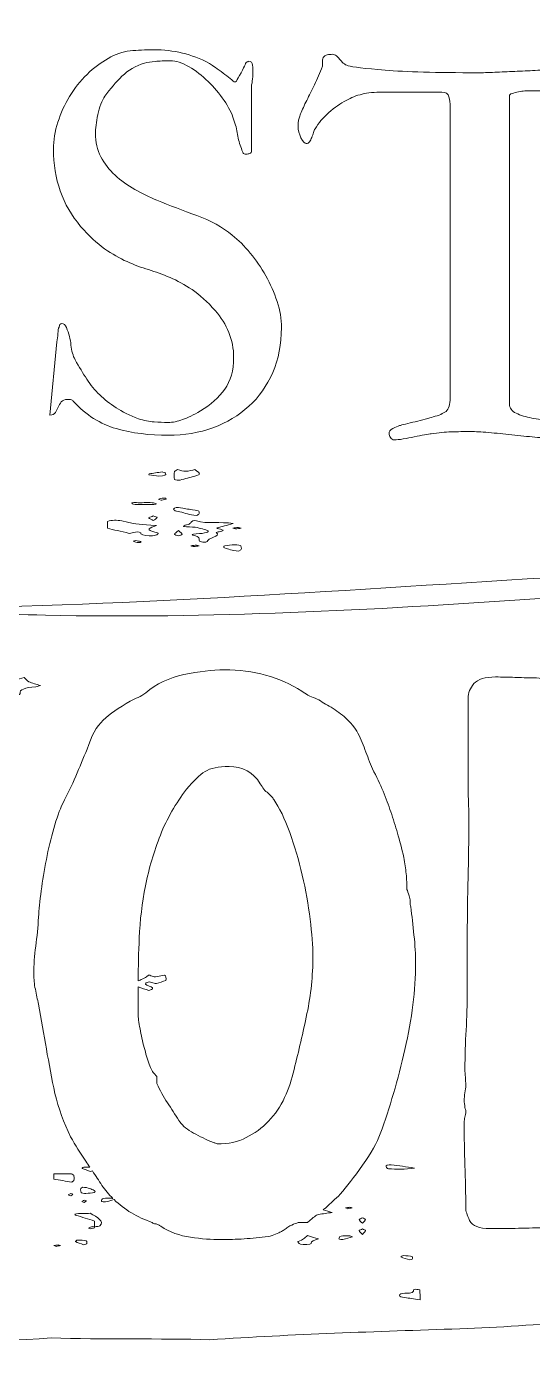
# Model space of a CAD drawing. Header units: inches. Extents: x 67 to 1013, y -929 to -151.
# Drawn here: x 360.6 to 534.1, y -929.2 to -473.8 of the extents above; entities that cross this region are included whole.
import ezdxf

# ---------------------------------------------------------------- set-up
doc = ezdxf.new("R2010")
doc.units = ezdxf.units.IN
doc.header["$MEASUREMENT"] = 0
doc.layers.add('Layer 1', color=7, linetype='Continuous')

# ---------------------------------------------------------------- blocks, each defined once
blk = doc.blocks.new('block 3')
at = {"layer": 'Layer 1', "lineweight": 0}
for points, knots in [([(959.38, -682.81), (959.43, -673.74), (946.21, -676.12), (939.21, -673.22), (931.66, -671.29), (923.33, -668.41), (915.45, -668.79), (915.45, -668.79), (914.94, -668.09), (914.94, -668.09), (913.87, -666.63), (896.57, -666.2), (893.83, -665.81), (886.38, -664.74), (879.18, -664.18), (871.72, -663.52), (855.75, -662.11), (839.87, -660.42), (823.85, -659.51), (791.88, -657.7), (759.83, -657.53), (727.82, -658.33), (663.4, -659.95), (599.22, -665.52), (535, -669.92), (479.13, -673.75), (423.09, -676.74), (367.04, -675.48), (335.16, -674.76), (303.24, -672.67), (271.34, -674.2), (239.62, -675.73), (207.16, -679.86), (175.74, -684.21), (171, -684.34), (166.68, -683.9), (161.84, -683.77), (159.66, -684.22), (154.11, -679.29), (153.57, -682.94), (150.41, -681.24), (149.19, -684.76), (145.9, -684.23), (148.69, -688.45), (143.13, -689.82), (141.93, -693.2), (143.72, -695.93), (141.43, -699.15), (141.87, -701.36), (142.49, -704.44), (144.91, -705.53), (146.02, -708.58), (149.72, -718.78), (152.89, -729.15), (156.22, -739.46), (157.54, -743.54), (158.87, -747.65), (159.3, -751.88), (159.72, -755.89), (159.33, -759.93), (158.94, -763.95), (157.63, -777.39), (156.32, -790.83), (155.01, -804.28), (153.94, -815.3), (152.88, -826.52), (155.49, -837.33), (157.62, -846.11), (162.1, -854.33), (164.23, -863.11), (166.36, -871.9), (165.66, -882.04), (158.74, -888.53), (164.14, -890.09), (165.34, -897.89), (160.62, -900.71), (165.61, -898.17), (169.93, -905.25), (169.48, -910.39), (169.04, -915.54), (168.44, -922.4), (173.86, -924.13), (184.44, -927.48), (186.77, -929.22), (199.69, -927.96), (213.35, -926.63), (227.19, -926.38), (240.8, -924.99), (260.51, -922.97), (282.47, -919.73), (302.09, -921.27), (323.7, -920.43), (347.02, -925.5), (368.99, -923.24), (386.6, -923.83), (406.47, -923.33), (423.38, -923.84), (451.93, -921.94), (480.58, -921.04), (509.18, -920.09), (536.17, -919.19), (562.94, -916.13), (590.04, -913.94), (619.29, -911.57), (648.63, -909.96), (677.99, -909.11), (706.13, -908.3), (737.46, -912.18), (765.02, -908.5), (763.83, -906.07), (739.48, -903.47), (738.42, -905.38), (741.08, -900.69), (751.24, -904.29), (756.51, -903.69), (776.97, -905.04), (800.25, -904.79), (821.57, -904.6), (836.2, -906.74), (851.76, -905.13), (866.31, -906.77), (869.71, -908.35), (874.52, -901.66), (876.98, -905.58), (880.77, -905.2), (883.37, -903.5), (886.56, -902.47), (890.73, -901.11), (892.54, -896.53), (897.35, -895.44), (903.57, -892.13), (909.75, -889.86), (910.97, -883.44), (911.09, -881.48), (911.69, -880.01), (913.34, -878.21), (911.08, -874.51), (914.25, -834.18), (916.39, -831.87), (920.39, -822.2), (928.05, -814.07), (931.72, -804.29), (935.69, -793.68), (937.95, -782.15), (941.11, -771.3), (937.66, -771.22), (937.19, -766.89), (936.22, -763.92), (934.78, -759.56), (930.29, -756.71), (927.09, -753.18), (923.9, -749.66), (922.29, -743.78), (926.29, -741.01), (928.3, -739.62), (931.13, -739.51), (933.15, -738.13), (936.99, -735.51), (935.97, -730.16), (937.57, -726.08), (939.52, -721.1), (944.56, -717.56), (946.9, -712.69), (949.63, -706.99), (949.72, -701.79), (955.01, -697), (958.47, -693.49), (959.5, -689.32), (962.95, -686.27), (960.94, -685.7), (961.81, -683.36), (959.38, -682.81)], [0, 0, 0, 0, 1, 1, 1, 2, 2, 2, 3, 3, 3, 4, 4, 4, 5, 5, 5, 6, 6, 6, 7, 7, 7, 8, 8, 8, 9, 9, 9, 10, 10, 10, 11, 11, 11, 12, 12, 12, 13, 13, 13, 14, 14, 14, 15, 15, 15, 16, 16, 16, 17, 17, 17, 18, 18, 18, 19, 19, 19, 20, 20, 20, 21, 21, 21, 22, 22, 22, 23, 23, 23, 24, 24, 24, 25, 25, 25, 26, 26, 26, 27, 27, 27, 28, 28, 28, 29, 29, 29, 30, 30, 30, 31, 31, 31, 32, 32, 32, 33, 33, 33, 34, 34, 34, 35, 35, 35, 36, 36, 36, 37, 37, 37, 38, 38, 38, 39, 39, 39, 40, 40, 40, 41, 41, 41, 42, 42, 42, 43, 43, 43, 44, 44, 44, 45, 45, 45, 46, 46, 46, 47, 47, 47, 48, 48, 48, 49, 49, 49, 50, 50, 50, 51, 51, 51, 52, 52, 52, 53, 53, 53, 54, 54, 54, 55, 55, 55, 56, 56, 56, 57, 57, 57, 57]), ([(358.38, -702.36), (358.51, -702.86), (356.6, -703.28), (355.41, -703.07), (354.14, -702.86), (353.02, -702.39), (351.77, -702.36), (348.88, -702.3), (349.07, -701.72), (349.13, -701.1), (349.16, -700.85), (349.24, -700.61), (349.3, -700.37), (350.88, -699.86), (354.75, -700.1), (354.01, -698.83), (355.8, -698.2), (357.59, -697.57), (359.72, -696.82), (360.38, -697.45), (360.56, -697.95), (361.35, -698.3), (362.44, -698.8), (363.99, -699.2), (365.34, -699.64), (364.8, -699.78), (364.32, -699.99), (363.71, -700.03), (359.92, -700.33), (358.03, -701.03), (358.38, -702.36)], [0, 0, 0, 0, 1, 1, 1, 2, 2, 2, 3, 3, 3, 4, 4, 4, 5, 5, 5, 6, 6, 6, 7, 7, 7, 8, 8, 8, 9, 9, 9, 10, 10, 10, 10]), ([(475.87, -863.98), (472.91, -868.11), (470.36, -871.42), (468.21, -873.93), (467.31, -874.83), (466.46, -875.64), (465.65, -876.35), (464.85, -877.07), (464.08, -877.79), (463.37, -878.5), (462.99, -878.81), (462.69, -879.03), (462.35, -879.3), (463.55, -879.51), (464.24, -879.93), (465.39, -880.2), (463.79, -880.45), (462.12, -880.63), (460.74, -880.95), (460.49, -881), (460.25, -881.06), (460.03, -881.1), (459.54, -881.48), (459.08, -881.83), (458.53, -882.27), (458.53, -882.27), (456.91, -883.61), (456.91, -883.61), (456.91, -883.61), (454.49, -883.61), (454.49, -883.61), (453.59, -883.61), (452.16, -884.15), (450.19, -885.23), (449.83, -885.59), (449.42, -885.9), (448.98, -886.17), (448.53, -886.44), (448.12, -886.66), (447.77, -886.84), (447.41, -887.02), (446.83, -887.29), (446.02, -887.65), (445.21, -888.01), (444.36, -888.28), (443.46, -888.46), (440.77, -888.81), (438.04, -889.08), (435.26, -889.26), (432.48, -889.44), (429.84, -889.53), (427.33, -889.53), (424.1, -889.53), (420.6, -889.26), (416.84, -888.73), (413.07, -888.19), (409.66, -886.93), (406.62, -884.96), (406.44, -884.78), (406.3, -884.69), (406.21, -884.69), (406.12, -884.69), (405.99, -884.6), (405.81, -884.42), (405.45, -884.25), (405.09, -884.15), (404.73, -884.15), (404.37, -884.15), (404.02, -883.98), (403.66, -883.61), (398.49, -881.85), (394.14, -879.23), (390.57, -875.79), (389.63, -876.08), (388.7, -876.37), (387.66, -876.62), (387.47, -876.67), (386.23, -876.45), (386.25, -876.37), (386.32, -876.03), (386.38, -875.59), (387.03, -875.41), (387.63, -875.24), (388.98, -875.34), (389.99, -875.37), (390.05, -875.37), (390.11, -875.4), (390.17, -875.41), (388.82, -874.05), (387.56, -872.58), (386.44, -870.97), (385.37, -869.27), (384.26, -867.65), (383.16, -866), (382.99, -866.05), (382.77, -866.11), (382.55, -866.18), (381.56, -865.83), (380.5, -865.49), (379.62, -865.1), (379.48, -865.04), (380.16, -864.64), (380.41, -864.64), (381.01, -864.66), (381.71, -864.67), (382.31, -864.72), (381.85, -864.04), (381.4, -863.31), (380.93, -862.64), (379.05, -859.95), (377.3, -857.17), (375.69, -854.3), (373.35, -849.46), (371.56, -844.53), (370.31, -839.5), (369.23, -834.31), (368.24, -829.2), (367.35, -824.17), (366.45, -819.16), (365.55, -814.05), (364.66, -808.84), (364.3, -807.23), (363.94, -805.53), (363.58, -803.73), (363.22, -801.94), (363.04, -800.24), (363.04, -798.62), (363.04, -795.39), (363.27, -792.17), (363.72, -788.94), (364.16, -785.71), (364.48, -782.4), (364.66, -778.99), (364.83, -776.48), (365.15, -773.48), (365.6, -769.98), (366.05, -766.48), (366.63, -762.9), (367.35, -759.22), (368.06, -755.55), (368.91, -752), (369.9, -748.59), (370.89, -745.19), (371.92, -742.32), (373, -739.99), (374.61, -736.94), (376.09, -733.85), (377.43, -730.71), (378.78, -727.58), (380.08, -724.48), (381.33, -721.43), (382.77, -716.95), (384.6, -713.63), (386.85, -711.48), (389.09, -709.33), (392.18, -707.17), (396.13, -705.02), (397.02, -704.48), (397.92, -704.04), (398.82, -703.68), (399.71, -703.32), (400.61, -702.78), (401.51, -702.06), (405.09, -699.02), (409.44, -696.95), (414.55, -695.88), (419.66, -694.8), (424.27, -694.26), (428.4, -694.26), (438.44, -694.26), (447.32, -696.68), (455.03, -701.53), (456.28, -702.6), (457.81, -703.41), (459.6, -703.95), (460.5, -704.31), (461.3, -704.75), (462.02, -705.29), (462.74, -705.83), (463.54, -706.28), (464.44, -706.64), (466.23, -707.71), (467.94, -708.92), (469.55, -710.27), (471.17, -711.61), (472.6, -713.27), (473.86, -715.24), (474.93, -717.22), (475.87, -719.32), (476.68, -721.57), (477.49, -723.81), (478.34, -726), (479.24, -728.15), (480.67, -730.84), (481.88, -733.4), (482.87, -735.82), (483.85, -738.24), (484.75, -740.62), (485.56, -742.95), (486.36, -745.28), (487.12, -747.7), (487.84, -750.21), (488.56, -752.72), (489.28, -755.5), (489.99, -758.55), (490.35, -760.52), (490.62, -762.4), (490.8, -764.19), (490.98, -765.99), (491.07, -767.78), (491.07, -769.57), (491.25, -769.94), (491.52, -770.65), (491.88, -771.73), (492.05, -772.26), (492.15, -772.89), (492.15, -773.61), (492.15, -774.33), (492.23, -774.95), (492.42, -775.49), (492.77, -778.54), (493.13, -781.77), (493.49, -785.17), (493.85, -788.58), (494.03, -791.81), (494.03, -794.86), (494.03, -804), (492.82, -813.82), (490.4, -824.31), (487.98, -834.8), (485.15, -844.44), (481.93, -853.22), (480.85, -856.27), (478.83, -859.86), (475.87, -863.98)], [0, 0, 0, 0, 1, 1, 1, 2, 2, 2, 3, 3, 3, 4, 4, 4, 5, 5, 5, 6, 6, 6, 7, 7, 7, 8, 8, 8, 9, 9, 9, 10, 10, 10, 11, 11, 11, 12, 12, 12, 13, 13, 13, 14, 14, 14, 15, 15, 15, 16, 16, 16, 17, 17, 17, 18, 18, 18, 19, 19, 19, 20, 20, 20, 21, 21, 21, 22, 22, 22, 23, 23, 23, 24, 24, 24, 25, 25, 25, 26, 26, 26, 27, 27, 27, 28, 28, 28, 29, 29, 29, 30, 30, 30, 31, 31, 31, 32, 32, 32, 33, 33, 33, 34, 34, 34, 35, 35, 35, 36, 36, 36, 37, 37, 37, 38, 38, 38, 39, 39, 39, 40, 40, 40, 41, 41, 41, 42, 42, 42, 43, 43, 43, 44, 44, 44, 45, 45, 45, 46, 46, 46, 47, 47, 47, 48, 48, 48, 49, 49, 49, 50, 50, 50, 51, 51, 51, 52, 52, 52, 53, 53, 53, 54, 54, 54, 55, 55, 55, 56, 56, 56, 57, 57, 57, 58, 58, 58, 59, 59, 59, 60, 60, 60, 61, 61, 61, 62, 62, 62, 63, 63, 63, 64, 64, 64, 65, 65, 65, 66, 66, 66, 67, 67, 67, 68, 68, 68, 69, 69, 69, 70, 70, 70, 71, 71, 71, 72, 72, 72, 73, 73, 73, 74, 74, 74, 75, 75, 75, 76, 76, 76, 77, 77, 77, 78, 78, 78, 78]), ([(615.6, -884.69), (613.8, -885.77), (611.56, -886.3), (608.87, -886.3), (608.87, -886.3), (590.05, -886.3), (590.05, -886.3), (586.82, -886.3), (584.53, -885.68), (583.19, -884.42), (581.84, -883.17), (580.81, -881.82), (580.09, -880.39), (578.48, -877.16), (577.09, -873.89), (575.93, -870.57), (574.76, -867.25), (573.46, -863.89), (572.03, -860.48), (569.16, -852.95), (566.2, -845.47), (563.15, -838.03), (560.1, -830.59), (557.05, -823.1), (554.01, -815.57), (552.75, -812.52), (551.67, -809.56), (550.78, -806.69), (549.88, -803.83), (548.98, -800.87), (548.09, -797.82), (547.91, -799.79), (547.82, -801.85), (547.82, -804), (547.82, -804), (547.82, -810.19), (547.82, -810.19), (547.82, -819.33), (547.69, -828.52), (547.42, -837.76), (547.15, -846.99), (547.01, -856.18), (547.01, -865.33), (547.01, -865.33), (547.01, -868.15), (547.01, -868.15), (547.01, -869.14), (547.1, -870.17), (547.28, -871.24), (547.46, -872.68), (547.73, -874.02), (548.09, -875.28), (548.45, -876.53), (548.63, -877.88), (548.63, -879.31), (548.63, -880.75), (548.26, -881.87), (547.55, -882.67), (546.83, -883.48), (545.98, -884.11), (545, -884.56), (544.01, -885.01), (542.98, -885.27), (541.9, -885.36), (540.83, -885.45), (539.93, -885.5), (539.21, -885.5), (535.81, -885.5), (532.53, -885.54), (529.4, -885.63), (526.26, -885.72), (522.98, -885.77), (519.58, -885.77), (515.81, -885.77), (513.48, -884.83), (512.58, -882.94), (511.68, -881.06), (511.24, -879.67), (511.24, -878.77), (511.24, -873.76), (511.15, -868.87), (510.97, -864.12), (510.79, -859.37), (510.7, -854.48), (510.7, -849.46), (510.7, -848.74), (510.79, -848.11), (510.97, -847.57), (511.15, -847.04), (511.24, -846.32), (511.24, -845.42), (511.24, -845.07), (511.15, -844.71), (510.97, -844.35), (510.97, -843.99), (510.92, -843.59), (510.84, -843.14), (510.75, -842.69), (510.7, -842.29), (510.7, -841.93), (510.7, -841.03), (510.79, -840.14), (510.97, -839.24), (511.15, -838.34), (511.24, -837.45), (511.24, -836.55), (511.24, -835.65), (511.19, -834.76), (511.11, -833.86), (511.01, -832.96), (510.97, -832.07), (510.97, -831.17), (510.97, -826.51), (511.11, -822.02), (511.38, -817.72), (511.64, -813.42), (511.78, -808.94), (511.78, -804.27), (511.78, -804.27), (511.78, -784.9), (511.78, -784.9), (511.78, -778.45), (511.87, -771.99), (512.05, -765.54), (512.22, -759.08), (512.32, -752.63), (512.32, -746.17), (512.32, -743.85), (512.27, -741.56), (512.18, -739.32), (512.09, -737.08), (512.05, -734.79), (512.05, -732.46), (512.05, -732.46), (512.05, -703.95), (512.05, -703.95), (512.05, -702.16), (512.72, -700.5), (514.07, -698.97), (515.41, -697.45), (517.87, -696.68), (521.46, -696.68), (523.79, -696.68), (525.99, -696.73), (528.05, -696.82), (530.11, -696.91), (532.31, -696.95), (534.64, -696.95), (536.97, -696.95), (539.7, -697.58), (542.84, -698.84), (545.98, -700.09), (547.99, -701.98), (548.89, -704.48), (549.07, -704.85), (549.25, -705.21), (549.43, -705.56), (549.61, -705.92), (549.79, -706.37), (549.97, -706.91), (550.33, -707.81), (550.68, -708.75), (551.05, -709.73), (551.41, -710.72), (551.76, -711.75), (552.12, -712.82), (552.84, -714.8), (553.47, -716.77), (554.01, -718.74), (554.54, -720.72), (554.99, -722.15), (555.35, -723.04), (555.35, -723.04), (559.12, -734.61), (559.12, -734.61), (559.83, -735.33), (560.37, -736.22), (560.73, -737.3), (561.81, -740.35), (562.83, -743.31), (563.82, -746.17), (564.81, -749.05), (565.84, -752), (566.92, -755.05), (568.89, -760.61), (570.99, -766.12), (573.24, -771.59), (575.48, -777.06), (577.49, -782.67), (579.29, -788.4), (579.65, -789.3), (580.05, -790.38), (580.5, -791.63), (580.94, -792.89), (581.35, -794.23), (581.71, -795.66), (581.71, -795.66), (581.71, -703.14), (581.71, -703.14), (581.71, -700.81), (582.69, -699.24), (584.67, -698.43), (586.64, -697.63), (588.61, -697.22), (590.58, -697.22), (590.58, -697.22), (605.38, -697.22), (605.38, -697.22), (609.5, -697.22), (612.46, -698.08), (614.25, -699.78), (616.04, -701.49), (616.94, -703.68), (616.94, -706.37), (616.94, -718.92), (617.12, -731.38), (617.48, -743.75), (617.84, -756.13), (618.02, -768.68), (618.02, -781.41), (618.02, -781.41), (618.02, -801.04), (618.02, -801.04), (618.02, -803.56), (617.88, -806.11), (617.62, -808.71), (617.35, -811.31), (617.12, -813.87), (616.94, -816.37), (616.58, -823.55), (616.4, -830.68), (616.4, -837.76), (616.4, -837.76), (616.4, -859.14), (616.4, -859.14), (616.4, -865.42), (616.94, -871.51), (618.02, -877.43), (618.02, -877.79), (618.06, -878.15), (618.15, -878.5), (618.24, -878.87), (618.29, -879.22), (618.29, -879.58), (618.29, -881.91), (617.39, -883.61), (615.6, -884.69)], [0, 0, 0, 0, 1, 1, 1, 2, 2, 2, 3, 3, 3, 4, 4, 4, 5, 5, 5, 6, 6, 6, 7, 7, 7, 8, 8, 8, 9, 9, 9, 10, 10, 10, 11, 11, 11, 12, 12, 12, 13, 13, 13, 14, 14, 14, 15, 15, 15, 16, 16, 16, 17, 17, 17, 18, 18, 18, 19, 19, 19, 20, 20, 20, 21, 21, 21, 22, 22, 22, 23, 23, 23, 24, 24, 24, 25, 25, 25, 26, 26, 26, 27, 27, 27, 28, 28, 28, 29, 29, 29, 30, 30, 30, 31, 31, 31, 32, 32, 32, 33, 33, 33, 34, 34, 34, 35, 35, 35, 36, 36, 36, 37, 37, 37, 38, 38, 38, 39, 39, 39, 40, 40, 40, 41, 41, 41, 42, 42, 42, 43, 43, 43, 44, 44, 44, 45, 45, 45, 46, 46, 46, 47, 47, 47, 48, 48, 48, 49, 49, 49, 50, 50, 50, 51, 51, 51, 52, 52, 52, 53, 53, 53, 54, 54, 54, 55, 55, 55, 56, 56, 56, 57, 57, 57, 58, 58, 58, 59, 59, 59, 60, 60, 60, 61, 61, 61, 62, 62, 62, 63, 63, 63, 64, 64, 64, 65, 65, 65, 66, 66, 66, 67, 67, 67, 68, 68, 68, 69, 69, 69, 70, 70, 70, 71, 71, 71, 72, 72, 72, 73, 73, 73, 74, 74, 74, 75, 75, 75, 76, 76, 76, 77, 77, 77, 78, 78, 78, 79, 79, 79, 80, 80, 80, 81, 81, 81, 82, 82, 82, 82]), ([(483.94, -864.61), (483.62, -864.14), (484.73, -863.8), (485.68, -863.89), (488.31, -864.15), (490.79, -864.57), (493.67, -864.98), (490.44, -865.55), (487.56, -865.45), (484.71, -865.22), (484.31, -865.19), (484.1, -864.83), (483.94, -864.61)], [0, 0, 0, 0, 1, 1, 1, 2, 2, 2, 3, 3, 3, 4, 4, 4, 4]), ([(376.13, -869.81), (374.03, -869.48), (371.93, -869.14), (369.88, -868.81), (369.88, -868.81), (369.88, -866.96), (369.88, -866.96), (369.88, -866.96), (375.99, -866.96), (375.99, -866.96), (376.32, -867.22), (376.85, -867.44), (376.82, -867.64), (376.68, -868.35), (377.47, -869.1), (376.13, -869.81)], [0, 0, 0, 0, 1, 1, 1, 2, 2, 2, 3, 3, 3, 4, 4, 4, 5, 5, 5, 5]), ([(375.7, -874.49), (375.44, -874.4), (375.18, -874.32), (374.87, -874.22), (375.14, -874.06), (375.42, -873.89), (375.7, -873.73), (375.96, -873.81), (376.47, -873.92), (376.43, -873.98), (376.3, -874.16), (375.96, -874.32), (375.7, -874.49)], [0, 0, 0, 0, 1, 1, 1, 2, 2, 2, 3, 3, 3, 4, 4, 4, 4]), ([(380.91, -873.7), (380.38, -873.72), (379.27, -873.46), (379.27, -873.33), (379.28, -872.75), (378.71, -872.13), (379.74, -871.55), (381.88, -871.67), (382.65, -872.24), (383.79, -872.64), (384.16, -872.77), (384.14, -873.23), (383.76, -873.33), (383.01, -873.54), (381.91, -873.67), (380.91, -873.7)], [0, 0, 0, 0, 1, 1, 1, 2, 2, 2, 3, 3, 3, 4, 4, 4, 5, 5, 5, 5]), ([(381.08, -876.26), (380.96, -876.43), (380.61, -876.6), (380.35, -876.77), (380.1, -876.68), (379.84, -876.6), (379.53, -876.49), (379.79, -876.34), (380.07, -876.17), (380.35, -876.01), (380.61, -876.09), (381.12, -876.19), (381.08, -876.26)], [0, 0, 0, 0, 1, 1, 1, 2, 2, 2, 3, 3, 3, 4, 4, 4, 4]), ([(469.96, -878.66), (470.48, -878.58), (470.97, -878.47), (471.52, -878.43), (471.71, -878.41), (472.03, -878.58), (472.29, -878.66), (471.78, -878.75), (471.28, -878.85), (470.79, -878.93), (470.48, -878.83), (470.22, -878.75), (469.96, -878.66)], [0, 0, 0, 0, 1, 1, 1, 2, 2, 2, 3, 3, 3, 4, 4, 4, 4]), ([(385.74, -884.85), (385.59, -884.99), (384.5, -885.03), (383.85, -885.12), (383.84, -884.49), (383.84, -883.87), (383.84, -883.16), (381.79, -882.51), (379.59, -881.81), (377.41, -881.11), (377.23, -881.05), (377.22, -880.94), (377.13, -880.84), (378.67, -880.25), (380.78, -880.77), (382.4, -880.5), (384.78, -881.9), (387.5, -883.2), (385.74, -884.85)], [0, 0, 0, 0, 1, 1, 1, 2, 2, 2, 3, 3, 3, 4, 4, 4, 5, 5, 5, 6, 6, 6, 6]), ([(475.78, -883.94), (475.2, -883.3), (474.72, -882.98), (474.69, -882.65), (474.67, -882.47), (475.39, -882.27), (475.78, -882.08), (476.17, -882.27), (476.89, -882.47), (476.87, -882.65), (476.84, -882.98), (476.36, -883.3), (475.78, -883.94)], [0, 0, 0, 0, 1, 1, 1, 2, 2, 2, 3, 3, 3, 4, 4, 4, 4]), ([(383.82, -885.45), (383.46, -885.59), (382.94, -885.69), (382.49, -885.81), (382.22, -885.73), (381.73, -885.6), (381.77, -885.57), (382.05, -885.41), (382.39, -885.25), (382.83, -885.13), (383.04, -885.07), (383.63, -885.07), (383.81, -885.13), (383.98, -885.19), (383.98, -885.38), (383.82, -885.45)], [0, 0, 0, 0, 1, 1, 1, 2, 2, 2, 3, 3, 3, 4, 4, 4, 5, 5, 5, 5]), ([(458.19, -890.81), (458.22, -891.19), (455.5, -891.39), (454.54, -891.05), (453.91, -890.83), (453.41, -890.21), (453.76, -890.12), (455.53, -889.63), (455.89, -888.93), (456.93, -888.1), (458.53, -888.61), (459.6, -888.95), (460.69, -889.3), (459.24, -889.7), (458.13, -890.09), (458.19, -890.81)], [0, 0, 0, 0, 1, 1, 1, 2, 2, 2, 3, 3, 3, 4, 4, 4, 5, 5, 5, 5]), ([(475.78, -887.73), (475.2, -887.1), (474.72, -886.78), (474.69, -886.45), (474.67, -886.26), (475.39, -886.07), (475.78, -885.88), (476.17, -886.07), (476.89, -886.26), (476.87, -886.45), (476.84, -886.78), (476.36, -887.1), (475.78, -887.73)], [0, 0, 0, 0, 1, 1, 1, 2, 2, 2, 3, 3, 3, 4, 4, 4, 4]), ([(370.71, -891.84), (370.4, -891.74), (370.14, -891.65), (369.88, -891.57), (370.4, -891.49), (370.9, -891.37), (371.44, -891.33), (371.63, -891.32), (371.95, -891.49), (372.21, -891.57), (371.7, -891.66), (371.2, -891.75), (370.71, -891.84)], [0, 0, 0, 0, 1, 1, 1, 2, 2, 2, 3, 3, 3, 4, 4, 4, 4]), ([(381.19, -890.9), (381.18, -890.99), (380.7, -891.08), (380.1, -891.27), (379.16, -890.91), (378.14, -890.57), (377.34, -890.17), (377.17, -890.09), (377.81, -889.69), (378.02, -889.7), (379.05, -889.72), (380.41, -889.73), (380.98, -889.94), (381.5, -890.13), (381.24, -890.57), (381.19, -890.9)], [0, 0, 0, 0, 1, 1, 1, 2, 2, 2, 3, 3, 3, 4, 4, 4, 5, 5, 5, 5]), ([(469.12, -889.53), (468.93, -889.58), (467.69, -889.36), (467.71, -889.27), (467.78, -888.94), (467.84, -888.5), (468.49, -888.32), (469.09, -888.15), (470.44, -888.25), (471.45, -888.27), (471.73, -888.28), (471.98, -888.43), (472.42, -888.58), (471.33, -888.9), (470.3, -889.25), (469.12, -889.53)], [0, 0, 0, 0, 1, 1, 1, 2, 2, 2, 3, 3, 3, 4, 4, 4, 5, 5, 5, 5]), ([(492.83, -896.25), (492.8, -896.34), (492.33, -896.42), (492.07, -896.51), (491.02, -896.16), (489.92, -895.83), (488.97, -895.46), (488.85, -895.41), (489.58, -895.01), (489.86, -895.01), (490.88, -895.04), (492.25, -895.07), (492.78, -895.28), (493.27, -895.48), (492.92, -895.92), (492.83, -896.25)], [0, 0, 0, 0, 1, 1, 1, 2, 2, 2, 3, 3, 3, 4, 4, 4, 5, 5, 5, 5]), ([(495.56, -910.13), (493.33, -909.82), (491.83, -909.61), (490.31, -909.42), (489.2, -909.28), (488.53, -909.1), (488.52, -908.64), (488.52, -908.17), (489.23, -907.91), (490.37, -907.91), (493.05, -907.93), (493.46, -907.46), (493.27, -906.75), (493.25, -906.67), (493.86, -906.49), (494.02, -906.51), (494.57, -906.57), (495.48, -906.69), (495.5, -906.79), (495.6, -907.88), (495.56, -908.96), (495.56, -910.13)], [0, 0, 0, 0, 1, 1, 1, 2, 2, 2, 3, 3, 3, 4, 4, 4, 5, 5, 5, 6, 6, 6, 7, 7, 7, 7])]:
    blk.add_open_spline(points, degree=3, knots=knots, dxfattribs=at)
blk = doc.blocks.new('block 4')
at = {"layer": 'Layer 1', "lineweight": 0}
for points, knots in [([(1012.5, -629.96), (1011.78, -626.87), (1009, -625.78), (1007.72, -622.73), (1003.47, -612.53), (999.82, -602.16), (995.98, -591.85), (994.46, -587.78), (992.94, -583.67), (992.43, -579.44), (991.95, -575.42), (992.4, -571.38), (992.85, -567.37), (994.36, -553.92), (995.87, -540.48), (997.38, -527.04), (998.61, -516.02), (999.83, -504.79), (996.82, -493.98), (994.38, -485.2), (989.21, -476.99), (986.76, -468.2), (984.31, -459.42), (985.12, -449.28), (993.08, -442.78), (986.86, -441.22), (985.48, -433.43), (990.93, -430.6), (985.17, -433.14), (980.2, -426.06), (980.72, -420.92), (981.23, -415.78), (981.92, -408.91), (975.68, -407.18), (963.5, -403.83), (960.82, -402.1), (945.95, -403.35), (930.23, -404.68), (914.3, -404.93), (898.63, -406.33), (898.4, -406.35), (898.15, -406.37), (897.92, -406.39), (898.18, -406.67), (898.19, -406.97), (897.77, -407.33), (897.53, -407.53), (896.61, -407.88), (896.32, -407.86), (890.79, -407.46), (893.08, -409.38), (890.63, -409.31), (888.2, -409.24), (889.18, -408.28), (889.28, -407.71), (889.32, -407.45), (890, -407.26), (890.69, -407.06), (870.16, -409.03), (848.07, -411.4), (828.09, -410.04), (803.21, -410.88), (776.37, -405.82), (751.09, -408.07), (730.82, -407.48), (707.94, -407.98), (688.48, -407.47), (655.62, -409.38), (622.65, -410.27), (589.72, -411.23), (558.66, -412.13), (527.84, -415.18), (496.66, -417.37), (462.99, -419.74), (429.22, -421.35), (395.43, -422.2), (363.04, -423.02), (326.98, -419.13), (295.25, -422.81), (296.63, -425.24), (324.65, -427.84), (325.87, -425.93), (322.81, -430.62), (311.11, -427.02), (305.05, -427.63), (281.5, -426.27), (254.71, -426.52), (230.16, -426.72), (213.32, -424.58), (195.42, -426.19), (178.66, -424.55), (174.75, -422.97), (169.22, -429.65), (166.38, -425.74), (162.03, -426.11), (159.04, -427.81), (155.36, -428.85), (150.56, -430.2), (148.48, -434.78), (142.94, -435.87), (135.78, -439.18), (128.67, -441.45), (127.27, -447.88), (127.13, -449.83), (126.44, -451.3), (124.54, -453.11), (127.14, -456.8), (123.5, -497.14), (121.03, -499.45), (116.43, -509.11), (107.6, -517.24), (103.39, -527.02), (98.81, -537.63), (96.21, -549.16), (92.57, -560.02), (96.55, -560.09), (97.08, -564.42), (98.21, -567.4), (99.86, -571.75), (105.03, -574.61), (108.71, -578.13), (112.39, -581.65), (114.24, -587.53), (109.63, -590.3), (107.32, -591.69), (104.06, -591.81), (101.74, -593.18), (97.32, -595.8), (98.49, -601.15), (96.65, -605.23), (94.41, -610.21), (88.61, -613.75), (85.91, -618.62), (82.76, -624.32), (82.66, -629.52), (76.58, -634.31), (72.6, -637.82), (71.41, -641.99), (67.43, -645.04), (69.76, -645.61), (68.74, -647.95), (71.54, -648.5), (71.49, -657.58), (86.7, -655.19), (94.76, -658.1), (103.45, -660.02), (113.04, -662.9), (122.11, -662.52), (122.11, -662.52), (122.7, -663.22), (122.7, -663.22), (123.92, -664.68), (143.84, -665.11), (146.99, -665.5), (155.57, -666.57), (163.86, -667.13), (172.44, -667.79), (190.82, -669.2), (209.1, -670.89), (227.54, -671.8), (264.33, -673.61), (301.23, -673.78), (338.08, -672.98), (412.22, -671.37), (486.09, -665.79), (560.01, -661.39), (624.31, -657.56), (688.81, -654.57), (753.33, -655.83), (790.03, -656.55), (826.77, -658.64), (863.48, -657.11), (899.99, -655.58), (937.35, -651.45), (973.52, -647.1), (978.97, -646.97), (983.95, -647.41), (989.51, -647.54), (992.02, -647.09), (998.41, -652.03), (999.03, -648.37), (1002.67, -650.07), (1004.08, -646.55), (1007.87, -647.08), (1004.65, -642.86), (1011.05, -641.49), (1012.43, -638.11), (1010.37, -635.39), (1013.01, -632.17), (1012.5, -629.96)], [0, 0, 0, 0, 1, 1, 1, 2, 2, 2, 3, 3, 3, 4, 4, 4, 5, 5, 5, 6, 6, 6, 7, 7, 7, 8, 8, 8, 9, 9, 9, 10, 10, 10, 11, 11, 11, 12, 12, 12, 13, 13, 13, 14, 14, 14, 15, 15, 15, 16, 16, 16, 17, 17, 17, 18, 18, 18, 19, 19, 19, 20, 20, 20, 21, 21, 21, 22, 22, 22, 23, 23, 23, 24, 24, 24, 25, 25, 25, 26, 26, 26, 27, 27, 27, 28, 28, 28, 29, 29, 29, 30, 30, 30, 31, 31, 31, 32, 32, 32, 33, 33, 33, 34, 34, 34, 35, 35, 35, 36, 36, 36, 37, 37, 37, 38, 38, 38, 39, 39, 39, 40, 40, 40, 41, 41, 41, 42, 42, 42, 43, 43, 43, 44, 44, 44, 45, 45, 45, 46, 46, 46, 47, 47, 47, 48, 48, 48, 49, 49, 49, 50, 50, 50, 51, 51, 51, 52, 52, 52, 53, 53, 53, 54, 54, 54, 55, 55, 55, 56, 56, 56, 57, 57, 57, 58, 58, 58, 59, 59, 59, 60, 60, 60, 61, 61, 61, 62, 62, 62, 63, 63, 63, 63]), ([(445.03, -592.32), (443.03, -596.89), (440.3, -600.75), (436.83, -603.91), (433.36, -607.06), (429.26, -609.51), (424.53, -611.24), (419.8, -612.98), (414.69, -613.84), (409.23, -613.84), (402.71, -613.84), (396.74, -613.08), (391.33, -611.56), (385.92, -610.03), (381, -606.91), (376.59, -602.17), (376.38, -601.86), (376.06, -601.68), (375.64, -601.62), (375.22, -601.57), (374.9, -601.54), (374.7, -601.54), (373.64, -601.54), (372.91, -601.83), (372.49, -602.41), (372.07, -602.99), (371.7, -603.59), (371.38, -604.22), (371.07, -604.85), (370.75, -605.46), (370.44, -606.04), (370.12, -606.62), (369.49, -606.91), (368.55, -606.91), (368.55, -606.91), (370.91, -581.83), (370.91, -581.83), (371.12, -580.99), (371.25, -580.05), (371.31, -578.99), (371.36, -577.94), (371.49, -577.21), (371.7, -576.78), (371.8, -575.94), (372.12, -575.52), (372.64, -575.52), (373.38, -575.52), (373.91, -576), (374.22, -576.94), (375.06, -578.94), (375.59, -580.94), (375.8, -582.94), (376.01, -584.93), (376.48, -586.62), (377.22, -587.98), (378.58, -590.4), (379.92, -592.61), (381.24, -594.6), (382.55, -596.6), (384.02, -598.39), (385.65, -599.97), (387.28, -601.54), (389.15, -603.02), (391.25, -604.38), (393.35, -605.75), (395.93, -607.01), (398.98, -608.17), (400.87, -608.8), (402.66, -609.17), (404.34, -609.27), (406.02, -609.38), (407.6, -609.43), (409.07, -609.43), (410.75, -609.43), (412.44, -609.11), (414.12, -608.48), (415.8, -607.85), (417.85, -606.85), (420.27, -605.49), (423.74, -603.38), (426.5, -600.91), (428.55, -598.07), (430.6, -595.24), (431.62, -591.61), (431.62, -587.19), (431.62, -584.14), (431.07, -581.28), (429.97, -578.6), (428.86, -575.92), (427.31, -573.42), (425.31, -571.11), (422.58, -568.06), (419.93, -565.67), (417.35, -563.93), (414.77, -562.2), (412.25, -560.81), (409.78, -559.75), (407.31, -558.7), (404.87, -557.81), (402.45, -557.07), (400.03, -556.34), (397.56, -555.42), (395.04, -554.31), (392.51, -553.21), (389.94, -551.74), (387.31, -549.9), (384.68, -548.06), (381.95, -545.51), (379.11, -542.25), (372.91, -534.89), (369.81, -526.06), (369.81, -515.76), (369.81, -512.71), (370.3, -509.63), (371.31, -506.53), (372.3, -503.43), (373.64, -500.49), (375.33, -497.7), (377.01, -494.92), (379.01, -492.39), (381.32, -490.13), (383.63, -487.87), (386.05, -486.06), (388.57, -484.69), (390.99, -483.22), (393.49, -482.35), (396.06, -482.09), (398.64, -481.83), (401.35, -481.69), (404.18, -481.69), (411.02, -481.69), (417.32, -483.22), (423.11, -486.27), (423.63, -486.58), (424.82, -487.4), (426.66, -488.71), (428.49, -490.03), (430.1, -491.26), (431.46, -492.42), (431.67, -492.63), (431.89, -492.73), (432.1, -492.73), (432.2, -492.73), (432.36, -492.63), (432.57, -492.42), (432.88, -491.89), (433.41, -490.95), (434.15, -489.58), (434.88, -488.21), (435.35, -487.32), (435.56, -486.9), (435.77, -486.16), (436.09, -485.79), (436.51, -485.79), (436.51, -485.69), (436.61, -485.64), (436.83, -485.64), (437.56, -485.64), (437.98, -486.09), (438.09, -486.98), (438.19, -487.87), (438.25, -488.58), (438.25, -489.11), (438.25, -489.11), (438.25, -489.74), (438.25, -489.74), (438.25, -489.95), (438.19, -490.6), (438.09, -491.71), (437.98, -492.81), (437.88, -493.47), (437.77, -493.68), (437.77, -493.68), (437.77, -516.23), (437.77, -516.23), (437.77, -516.76), (437.56, -517.1), (437.14, -517.26), (436.72, -517.41), (436.35, -517.49), (436.04, -517.49), (435.41, -517.49), (435.01, -517.36), (434.86, -517.1), (434.7, -516.84), (434.51, -516.34), (434.3, -515.6), (433.67, -514.02), (433.22, -512.39), (432.96, -510.71), (432.7, -509.03), (432.25, -507.3), (431.62, -505.51), (430.99, -503.51), (429.89, -501.36), (428.31, -499.04), (426.74, -496.73), (424.92, -494.57), (422.87, -492.58), (420.82, -490.58), (418.64, -488.9), (416.33, -487.53), (414.01, -486.16), (411.86, -485.48), (409.86, -485.48), (407.86, -485.48), (406.15, -485.56), (404.74, -485.72), (403.32, -485.87), (402.08, -486.06), (401.03, -486.27), (397.98, -487.21), (395.41, -488.71), (393.3, -490.76), (391.2, -492.81), (389.25, -495.1), (387.47, -497.62), (386.94, -498.36), (386.47, -499.28), (386.05, -500.38), (385.63, -501.49), (385.28, -502.67), (385.02, -503.93), (384.76, -505.19), (384.55, -506.4), (384.39, -507.56), (384.24, -508.71), (384.16, -509.66), (384.16, -510.4), (384.16, -513.34), (384.79, -515.99), (386.05, -518.36), (387.31, -520.72), (388.94, -522.83), (390.94, -524.67), (392.93, -526.51), (395.2, -528.14), (397.72, -529.55), (400.24, -530.97), (402.76, -532.21), (405.29, -533.26), (409.7, -535.05), (414.28, -536.81), (419.01, -538.54), (423.74, -540.28), (427.78, -542.51), (431.15, -545.25), (433.25, -546.93), (435.3, -548.98), (437.3, -551.4), (439.3, -553.82), (441.08, -556.42), (442.66, -559.2), (444.24, -561.99), (445.53, -564.91), (446.53, -567.95), (447.52, -571), (448.02, -574), (448.02, -576.94), (448.02, -582.62), (447.02, -587.74), (445.03, -592.32)], [0, 0, 0, 0, 1, 1, 1, 2, 2, 2, 3, 3, 3, 4, 4, 4, 5, 5, 5, 6, 6, 6, 7, 7, 7, 8, 8, 8, 9, 9, 9, 10, 10, 10, 11, 11, 11, 12, 12, 12, 13, 13, 13, 14, 14, 14, 15, 15, 15, 16, 16, 16, 17, 17, 17, 18, 18, 18, 19, 19, 19, 20, 20, 20, 21, 21, 21, 22, 22, 22, 23, 23, 23, 24, 24, 24, 25, 25, 25, 26, 26, 26, 27, 27, 27, 28, 28, 28, 29, 29, 29, 30, 30, 30, 31, 31, 31, 32, 32, 32, 33, 33, 33, 34, 34, 34, 35, 35, 35, 36, 36, 36, 37, 37, 37, 38, 38, 38, 39, 39, 39, 40, 40, 40, 41, 41, 41, 42, 42, 42, 43, 43, 43, 44, 44, 44, 45, 45, 45, 46, 46, 46, 47, 47, 47, 48, 48, 48, 49, 49, 49, 50, 50, 50, 51, 51, 51, 52, 52, 52, 53, 53, 53, 54, 54, 54, 55, 55, 55, 56, 56, 56, 57, 57, 57, 58, 58, 58, 59, 59, 59, 60, 60, 60, 61, 61, 61, 62, 62, 62, 63, 63, 63, 64, 64, 64, 65, 65, 65, 66, 66, 66, 67, 67, 67, 68, 68, 68, 69, 69, 69, 70, 70, 70, 71, 71, 71, 72, 72, 72, 73, 73, 73, 74, 74, 74, 75, 75, 75, 76, 76, 76, 77, 77, 77, 78, 78, 78, 79, 79, 79, 80, 80, 80, 81, 81, 81, 82, 82, 82, 83, 83, 83, 84, 84, 84, 85, 85, 85, 86, 86, 86, 87, 87, 87, 87]), ([(578.59, -513.87), (577.75, -513.87), (576.73, -513.39), (575.52, -512.45), (574.31, -511.5), (573.08, -510.37), (571.81, -509.06), (570.55, -507.74), (569.24, -506.43), (567.87, -505.11), (566.5, -503.8), (565.24, -502.77), (564.09, -502.04), (563.24, -501.62), (562.17, -501.09), (560.85, -500.46), (559.54, -499.83), (558.12, -499.23), (556.6, -498.65), (555.07, -498.07), (553.57, -497.54), (552.1, -497.07), (550.63, -496.6), (549.37, -496.31), (548.32, -496.2), (546.63, -495.99), (544.93, -495.86), (543.19, -495.81), (541.46, -495.76), (539.75, -495.73), (538.07, -495.73), (538.07, -495.73), (532.86, -495.73), (532.86, -495.73), (532.65, -495.73), (532.21, -495.76), (531.52, -495.81), (530.84, -495.86), (530.1, -495.97), (529.31, -496.12), (528.53, -496.28), (527.82, -496.47), (527.19, -496.68), (526.55, -496.89), (526.24, -497.15), (526.24, -497.46), (526.24, -497.46), (526.24, -603.12), (526.24, -603.12), (526.24, -604.49), (527, -605.54), (528.53, -606.27), (530.05, -607.01), (531.84, -607.56), (533.89, -607.93), (535.94, -608.3), (537.96, -608.56), (539.96, -608.72), (541.95, -608.88), (543.43, -609.06), (544.38, -609.27), (544.9, -609.9), (545.22, -610.37), (545.32, -610.69), (545.42, -611), (545.48, -611.43), (545.48, -611.95), (545.48, -613), (544.9, -613.74), (543.74, -614.16), (542.59, -614.58), (541.54, -614.79), (540.59, -614.79), (539.33, -614.79), (537.46, -614.68), (534.99, -614.47), (532.52, -614.26), (529.89, -614), (527.11, -613.69), (524.32, -613.37), (521.64, -613.11), (519.06, -612.9), (516.49, -612.69), (514.52, -612.58), (513.15, -612.58), (510.73, -612.58), (508.44, -612.61), (506.29, -612.66), (504.13, -612.71), (501.85, -612.95), (499.43, -613.37), (498.9, -613.37), (498.12, -613.47), (497.07, -613.69), (496.01, -613.89), (494.86, -614.13), (493.6, -614.39), (492.34, -614.66), (491.07, -614.89), (489.81, -615.11), (488.55, -615.31), (487.55, -615.42), (486.82, -615.42), (486.19, -615.42), (485.71, -615.16), (485.4, -614.63), (485.08, -614.1), (484.92, -613.69), (484.92, -613.37), (484.92, -612.53), (485.37, -611.9), (486.26, -611.48), (487.16, -611.06), (487.92, -610.74), (488.55, -610.53), (488.87, -610.43), (489.55, -610.24), (490.6, -609.98), (491.65, -609.72), (492.75, -609.46), (493.91, -609.19), (495.07, -608.93), (496.22, -608.64), (497.38, -608.32), (498.54, -608.01), (499.43, -607.75), (500.06, -607.54), (502.06, -607.01), (503.53, -606.38), (504.48, -605.64), (505.42, -604.91), (505.9, -603.33), (505.9, -600.91), (505.9, -600.91), (505.9, -501.09), (505.9, -501.09), (505.9, -500.04), (505.76, -498.96), (505.5, -497.86), (505.24, -496.75), (504.42, -496.2), (503.06, -496.2), (503.06, -496.2), (482.72, -496.2), (482.72, -496.2), (479.98, -496.2), (477.64, -496.44), (475.7, -496.91), (473.75, -497.39), (471.94, -498.09), (470.26, -499.04), (468.26, -500.09), (466.26, -501.49), (464.26, -503.22), (462.27, -504.95), (460.69, -506.82), (459.54, -508.82), (459.32, -509.13), (459.14, -509.56), (458.98, -510.08), (458.83, -510.61), (458.64, -511.16), (458.43, -511.74), (458.22, -512.31), (457.96, -512.81), (457.64, -513.23), (457.33, -513.65), (456.96, -513.87), (456.54, -513.87), (456.01, -513.87), (455.41, -513.21), (454.72, -511.89), (454.04, -510.58), (453.7, -509.24), (453.7, -507.87), (453.7, -506.51), (453.99, -505.11), (454.57, -503.69), (455.14, -502.27), (455.85, -500.72), (456.7, -499.04), (457.54, -497.36), (458.43, -495.57), (459.38, -493.68), (460.32, -491.79), (461.22, -489.68), (462.06, -487.37), (462.06, -487.37), (462.06, -485.79), (462.06, -485.79), (462.06, -485.48), (462.16, -485.01), (462.37, -484.38), (462.69, -483.85), (463.14, -483.54), (463.71, -483.43), (464.29, -483.33), (464.89, -483.27), (465.53, -483.27), (466.05, -483.27), (466.5, -483.43), (466.87, -483.74), (467.23, -484.06), (467.6, -484.45), (467.97, -484.93), (468.34, -485.4), (468.76, -485.85), (469.23, -486.27), (469.71, -486.69), (470.26, -487.01), (470.89, -487.21), (472.36, -487.64), (476.59, -488.14), (483.58, -488.71), (490.57, -489.29), (501.17, -489.58), (515.36, -489.58), (517.04, -489.58), (518.99, -489.53), (521.19, -489.42), (523.4, -489.32), (525.69, -489.21), (528.05, -489.11), (530.42, -489), (532.76, -488.9), (535.07, -488.79), (537.38, -488.69), (539.49, -488.63), (541.38, -488.63), (542.85, -488.63), (544.19, -488.71), (545.4, -488.87), (546.61, -489.03), (547.95, -489.21), (549.42, -489.42), (550.89, -489.63), (552.55, -489.84), (554.39, -490.05), (556.23, -490.26), (557.57, -490.37), (558.41, -490.37), (559.56, -490.37), (560.14, -489.74), (560.14, -488.48), (560.14, -487.74), (560.35, -487.11), (560.78, -486.58), (561.3, -485.95), (562.04, -485.16), (562.98, -484.22), (563.93, -483.27), (564.72, -482.8), (565.35, -482.8), (565.77, -482.8), (566.29, -483.14), (566.93, -483.82), (567.56, -484.51), (568.16, -485.32), (568.74, -486.27), (569.32, -487.21), (569.87, -488.16), (570.4, -489.11), (570.92, -490.05), (571.34, -490.79), (571.66, -491.31), (572.08, -492.26), (572.39, -493.42), (572.6, -494.78), (572.81, -496.15), (573.02, -497.2), (573.23, -497.94), (573.44, -498.46), (573.94, -499.33), (574.73, -500.54), (575.52, -501.75), (576.36, -503.04), (577.25, -504.4), (578.15, -505.77), (578.94, -507.11), (579.62, -508.42), (580.3, -509.74), (580.64, -510.77), (580.64, -511.5), (580.64, -513.08), (579.96, -513.87), (578.59, -513.87)], [0, 0, 0, 0, 1, 1, 1, 2, 2, 2, 3, 3, 3, 4, 4, 4, 5, 5, 5, 6, 6, 6, 7, 7, 7, 8, 8, 8, 9, 9, 9, 10, 10, 10, 11, 11, 11, 12, 12, 12, 13, 13, 13, 14, 14, 14, 15, 15, 15, 16, 16, 16, 17, 17, 17, 18, 18, 18, 19, 19, 19, 20, 20, 20, 21, 21, 21, 22, 22, 22, 23, 23, 23, 24, 24, 24, 25, 25, 25, 26, 26, 26, 27, 27, 27, 28, 28, 28, 29, 29, 29, 30, 30, 30, 31, 31, 31, 32, 32, 32, 33, 33, 33, 34, 34, 34, 35, 35, 35, 36, 36, 36, 37, 37, 37, 38, 38, 38, 39, 39, 39, 40, 40, 40, 41, 41, 41, 42, 42, 42, 43, 43, 43, 44, 44, 44, 45, 45, 45, 46, 46, 46, 47, 47, 47, 48, 48, 48, 49, 49, 49, 50, 50, 50, 51, 51, 51, 52, 52, 52, 53, 53, 53, 54, 54, 54, 55, 55, 55, 56, 56, 56, 57, 57, 57, 58, 58, 58, 59, 59, 59, 60, 60, 60, 61, 61, 61, 62, 62, 62, 63, 63, 63, 64, 64, 64, 65, 65, 65, 66, 66, 66, 67, 67, 67, 68, 68, 68, 69, 69, 69, 70, 70, 70, 71, 71, 71, 72, 72, 72, 73, 73, 73, 74, 74, 74, 75, 75, 75, 76, 76, 76, 77, 77, 77, 78, 78, 78, 79, 79, 79, 80, 80, 80, 81, 81, 81, 82, 82, 82, 83, 83, 83, 84, 84, 84, 85, 85, 85, 86, 86, 86, 87, 87, 87, 88, 88, 88, 89, 89, 89, 90, 90, 90, 91, 91, 91, 92, 92, 92, 93, 93, 93, 94, 94, 94, 95, 95, 95, 95]), ([(402.64, -627.41), (402.44, -627.38), (402.43, -627.11), (402.64, -627.08), (404.05, -626.84), (405.54, -626.63), (407.06, -626.4), (407.33, -626.49), (408.16, -626.64), (408.29, -626.82), (408.74, -627.44), (407.85, -627.83), (405.94, -627.8), (404.81, -627.79), (403.69, -627.57), (402.64, -627.41)], [0, 0, 0, 0, 1, 1, 1, 2, 2, 2, 3, 3, 3, 4, 4, 4, 5, 5, 5, 5]), ([(411.27, -626.31), (411.29, -626.09), (411.89, -625.87), (412.35, -625.58), (413.38, -625.81), (414.37, -626.2), (415.26, -626.19), (416.34, -626.17), (417.34, -625.81), (418.35, -625.6), (420.43, -627.15), (420.47, -627.22), (418.31, -627.84), (416.68, -628.3), (414.95, -628.74), (413.23, -629.18), (413.03, -629.23), (412.49, -629.25), (412.25, -629.22), (411.85, -629.16), (411.27, -629.05), (411.27, -628.96), (411.19, -628.08), (411.16, -627.19), (411.27, -626.31)], [0, 0, 0, 0, 1, 1, 1, 2, 2, 2, 3, 3, 3, 4, 4, 4, 5, 5, 5, 6, 6, 6, 7, 7, 7, 8, 8, 8, 8]), ([(403.66, -636.95), (404.29, -637.01), (404.75, -637.22), (405.2, -637.38), (405.24, -637.4), (404.6, -637.62), (404.28, -637.62), (402.11, -637.62), (399.94, -637.59), (397.78, -637.54), (397.45, -637.54), (397.04, -637.39), (396.89, -637.29), (396.37, -636.94), (396.84, -636.84), (398.24, -636.92), (399.1, -636.98), (400.05, -636.93), (400.96, -636.93), (401.86, -636.93), (402.85, -636.88), (403.66, -636.95)], [0, 0, 0, 0, 1, 1, 1, 2, 2, 2, 3, 3, 3, 4, 4, 4, 5, 5, 5, 6, 6, 6, 7, 7, 7, 7]), ([(408.35, -635.75), (407.78, -635.87), (406.93, -636.12), (406.7, -636.08), (404.97, -635.82), (406.15, -635.6), (407.09, -635.42), (407.38, -635.37), (408.09, -635.37), (408.3, -635.43), (408.52, -635.48), (408.35, -635.64), (408.35, -635.75)], [0, 0, 0, 0, 1, 1, 1, 2, 2, 2, 3, 3, 3, 4, 4, 4, 4]), ([(405.38, -642.06), (405.25, -642.39), (404.52, -642.69), (404.04, -643.01), (403.46, -642.71), (402.88, -642.41), (402.38, -642.15), (403.09, -641.87), (403.56, -641.68), (404.04, -641.49), (404.52, -641.68), (405.45, -641.89), (405.38, -642.06)], [0, 0, 0, 0, 1, 1, 1, 2, 2, 2, 3, 3, 3, 4, 4, 4, 4]), ([(411.29, -638.84), (412.08, -638.43), (413.13, -638.54), (414.18, -638.84), (414.75, -639), (415.57, -639.11), (416.35, -639.21), (419.88, -639.63), (419.94, -639.63), (419.8, -640.7), (419.77, -640.92), (419.26, -641.13), (418.93, -641.37), (416.23, -641.18), (415.07, -640.5), (413.11, -640.08), (412.41, -639.93), (411.6, -639.76), (411.29, -639.56), (410.98, -639.34), (410.91, -639.03), (411.29, -638.84)], [0, 0, 0, 0, 1, 1, 1, 2, 2, 2, 3, 3, 3, 4, 4, 4, 5, 5, 5, 6, 6, 6, 7, 7, 7, 7]), ([(403.76, -648.32), (402.42, -648.46), (400.41, -648.14), (399.76, -647.67), (399.61, -647.56), (399.87, -647.41), (399.72, -647.3), (399.06, -646.82), (398.4, -646.84), (395.79, -647.46), (392.92, -646.79), (390.45, -646.22), (388.32, -645.73), (388.32, -645.73), (388.32, -643.36), (388.32, -643.36), (389.82, -642.93), (391.54, -642.84), (393.21, -643.19), (399.03, -644.42), (399.37, -644.48), (405.2, -644.77), (402.58, -645.55), (401.05, -646.29), (405.06, -647.12), (406.48, -647.42), (405.35, -648.16), (403.76, -648.32)], [0, 0, 0, 0, 1, 1, 1, 2, 2, 2, 3, 3, 3, 4, 4, 4, 5, 5, 5, 6, 6, 6, 7, 7, 7, 8, 8, 8, 9, 9, 9, 9]), ([(412.66, -648.32), (412.18, -648.13), (411.29, -647.94), (411.31, -647.75), (411.35, -647.42), (411.95, -647.1), (412.66, -646.47), (413.37, -647.1), (413.97, -647.42), (414, -647.75), (414.02, -647.94), (413.13, -648.13), (412.66, -648.32)], [0, 0, 0, 0, 1, 1, 1, 2, 2, 2, 3, 3, 3, 4, 4, 4, 4]), ([(426.59, -646.92), (426.2, -646.98), (425.56, -647.13), (425.63, -647.18), (427.5, -648.41), (422.46, -649.15), (422.52, -650.26), (422.52, -650.35), (421.66, -650.52), (421.59, -650.51), (420.95, -650.4), (419.97, -650.26), (419.91, -650.11), (419.62, -649.39), (420.36, -648.66), (417.66, -648.05), (416.52, -647.79), (418.55, -647.63), (419.85, -647.55), (422.68, -647.35), (423.77, -646.71), (422.06, -646.28), (420.46, -645.87), (419.37, -645.31), (416.5, -645.26), (413.06, -645.2), (414.59, -644.78), (415.98, -644.39), (416.54, -644.23), (416.79, -643.97), (416.93, -643.74), (417.13, -643.4), (417.78, -642.84), (418.89, -643.21), (422.27, -644.32), (427.18, -643.32), (431.43, -644.12), (429.27, -644.69), (427.59, -645.13), (425.88, -645.58), (426.01, -646.03), (430.08, -646.33), (426.59, -646.92)], [0, 0, 0, 0, 1, 1, 1, 2, 2, 2, 3, 3, 3, 4, 4, 4, 5, 5, 5, 6, 6, 6, 7, 7, 7, 8, 8, 8, 9, 9, 9, 10, 10, 10, 11, 11, 11, 12, 12, 12, 13, 13, 13, 14, 14, 14, 14]), ([(433.24, -645.43), (433.48, -645.41), (433.87, -645.58), (434.19, -645.67), (433.55, -645.75), (432.94, -645.86), (432.26, -645.9), (432.02, -645.92), (431.64, -645.75), (431.32, -645.67), (431.95, -645.58), (432.57, -645.47), (433.24, -645.43)], [0, 0, 0, 0, 1, 1, 1, 2, 2, 2, 3, 3, 3, 4, 4, 4, 4]), ([(399.69, -650.59), (399.48, -650.64), (398.75, -650.65), (398.49, -650.59), (397.94, -650.47), (397.55, -650.31), (397.1, -650.16), (397.43, -650.07), (397.9, -649.91), (398.01, -649.92), (398.63, -650.01), (399.25, -650.13), (399.7, -650.27), (399.91, -650.34), (399.9, -650.53), (399.69, -650.59)], [0, 0, 0, 0, 1, 1, 1, 2, 2, 2, 3, 3, 3, 4, 4, 4, 5, 5, 5, 5]), ([(417.98, -652.01), (417.6, -651.91), (417.28, -651.82), (416.96, -651.74), (417.6, -651.65), (418.21, -651.54), (418.89, -651.5), (419.13, -651.49), (419.51, -651.65), (419.83, -651.74), (419.21, -651.83), (418.59, -651.92), (417.98, -652.01)], [0, 0, 0, 0, 1, 1, 1, 2, 2, 2, 3, 3, 3, 4, 4, 4, 4]), ([(433.25, -653.53), (430.89, -653.4), (429.89, -652.85), (428.52, -652.44), (428.07, -652.31), (428.1, -651.85), (428.56, -651.75), (429.51, -651.55), (430.86, -651.42), (432.1, -651.39), (432.74, -651.37), (434.11, -651.64), (434.08, -651.76), (433.92, -652.34), (435.09, -652.98), (433.25, -653.53)], [0, 0, 0, 0, 1, 1, 1, 2, 2, 2, 3, 3, 3, 4, 4, 4, 5, 5, 5, 5])]:
    blk.add_open_spline(points, degree=3, knots=knots, dxfattribs=at)
blk = doc.blocks.new('block 2')
at = {"layer": 'Layer 1', "lineweight": 0}
blk.add_open_spline([(455.16, -764.6), (454, -759.49), (452.56, -754.6), (450.86, -749.94), (449.16, -745.28), (447.32, -741.52), (445.35, -738.64), (445.17, -738.47), (445.08, -738.33), (445.08, -738.24), (445.08, -738.15), (444.98, -738.02), (444.81, -737.84), (444.81, -737.84), (443.46, -736.49), (443.46, -736.49), (442.39, -735.78), (441.49, -734.7), (440.77, -733.26), (438.26, -729.32), (434.68, -727.35), (430.02, -727.35), (426.43, -727.35), (423.7, -727.93), (421.81, -729.1), (419.93, -730.27), (417.82, -732.28), (415.49, -735.15), (411.73, -739.99), (408.72, -745.23), (406.48, -750.88), (404.24, -756.53), (402.54, -762.31), (401.37, -768.23), (400.2, -774.15), (399.49, -780.11), (399.22, -786.12), (399, -791.06), (398.89, -795.96), (398.85, -800.84), (399.16, -800.78), (399.43, -800.7), (399.58, -800.57), (399.94, -800.25), (400.86, -800), (401.38, -799.69), (401.82, -799.43), (402.05, -799.12), (402.35, -798.86), (403.83, -799), (403.95, -799.81), (406.06, -799.24), (407.99, -798.72), (408.24, -798.8), (408.38, -799.6), (408.44, -799.97), (408.39, -800.34), (408.39, -800.71), (407.29, -801.07), (406.21, -801.42), (405.1, -801.79), (404.57, -801.66), (404.02, -801.53), (403.51, -801.4), (403.21, -801.32), (402.96, -801.22), (402.69, -801.13), (402.26, -801.3), (401.6, -801.44), (401.45, -801.63), (400.99, -802.2), (402.43, -802.49), (403.29, -802.88), (404.22, -803.31), (403.96, -803.78), (402.51, -804.11), (401.19, -803.77), (400.21, -803.27), (398.83, -802.93), (398.83, -803.29), (398.82, -803.65), (398.82, -804), (398.82, -804), (398.82, -811.53), (398.82, -811.53), (398.82, -812.79), (398.99, -814.45), (399.35, -816.51), (399.71, -818.57), (400.16, -820.68), (400.7, -822.83), (401.24, -824.98), (401.82, -826.96), (402.45, -828.75), (403.07, -830.54), (403.66, -831.8), (404.2, -832.51), (404.2, -832.51), (405.27, -833.59), (405.27, -833.59), (405.27, -833.59), (405.27, -836.01), (405.27, -836.01), (406.35, -838.34), (407.56, -840.54), (408.9, -842.6), (410.25, -844.66), (411.55, -846.68), (412.8, -848.65), (413.7, -850.09), (415.13, -851.39), (417.11, -852.55), (419.08, -853.72), (421.32, -854.84), (423.83, -855.91), (424.19, -856.09), (424.54, -856.23), (424.91, -856.32), (425.26, -856.41), (425.62, -856.54), (425.98, -856.72), (429.75, -856.72), (433.06, -856), (435.93, -854.57), (438.8, -853.13), (441.36, -851.25), (443.6, -848.92), (445.84, -846.59), (447.67, -843.9), (449.11, -840.85), (450.55, -837.8), (451.62, -834.58), (452.34, -831.17), (453.95, -824.89), (455.43, -818.53), (456.78, -812.07), (458.12, -805.62), (458.8, -799.07), (458.8, -792.44), (458.8, -788.85), (458.48, -784.6), (457.85, -779.66), (457.22, -774.73), (456.33, -769.71), (455.16, -764.6)], degree=3, knots=[0, 0, 0, 0, 1, 1, 1, 2, 2, 2, 3, 3, 3, 4, 4, 4, 5, 5, 5, 6, 6, 6, 7, 7, 7, 8, 8, 8, 9, 9, 9, 10, 10, 10, 11, 11, 11, 12, 12, 12, 13, 13, 13, 14, 14, 14, 15, 15, 15, 16, 16, 16, 17, 17, 17, 18, 18, 18, 19, 19, 19, 20, 20, 20, 21, 21, 21, 22, 22, 22, 23, 23, 23, 24, 24, 24, 25, 25, 25, 26, 26, 26, 27, 27, 27, 28, 28, 28, 29, 29, 29, 30, 30, 30, 31, 31, 31, 32, 32, 32, 33, 33, 33, 34, 34, 34, 35, 35, 35, 36, 36, 36, 37, 37, 37, 38, 38, 38, 39, 39, 39, 40, 40, 40, 41, 41, 41, 42, 42, 42, 43, 43, 43, 44, 44, 44, 45, 45, 45, 46, 46, 46, 47, 47, 47, 48, 48, 48, 48], dxfattribs=at)
at = {"layer": 'Layer 1'}
for name in ['block 4', 'block 3']:
    blk.add_blockref(name, (0, 0), dxfattribs=at)

msp = doc.modelspace()

# ---------------------------------------------------------------- block references
at = {"layer": 'Layer 1'}
msp.add_blockref('block 2', (0, 0), dxfattribs=at)

doc.saveas('drawing.dxf')
